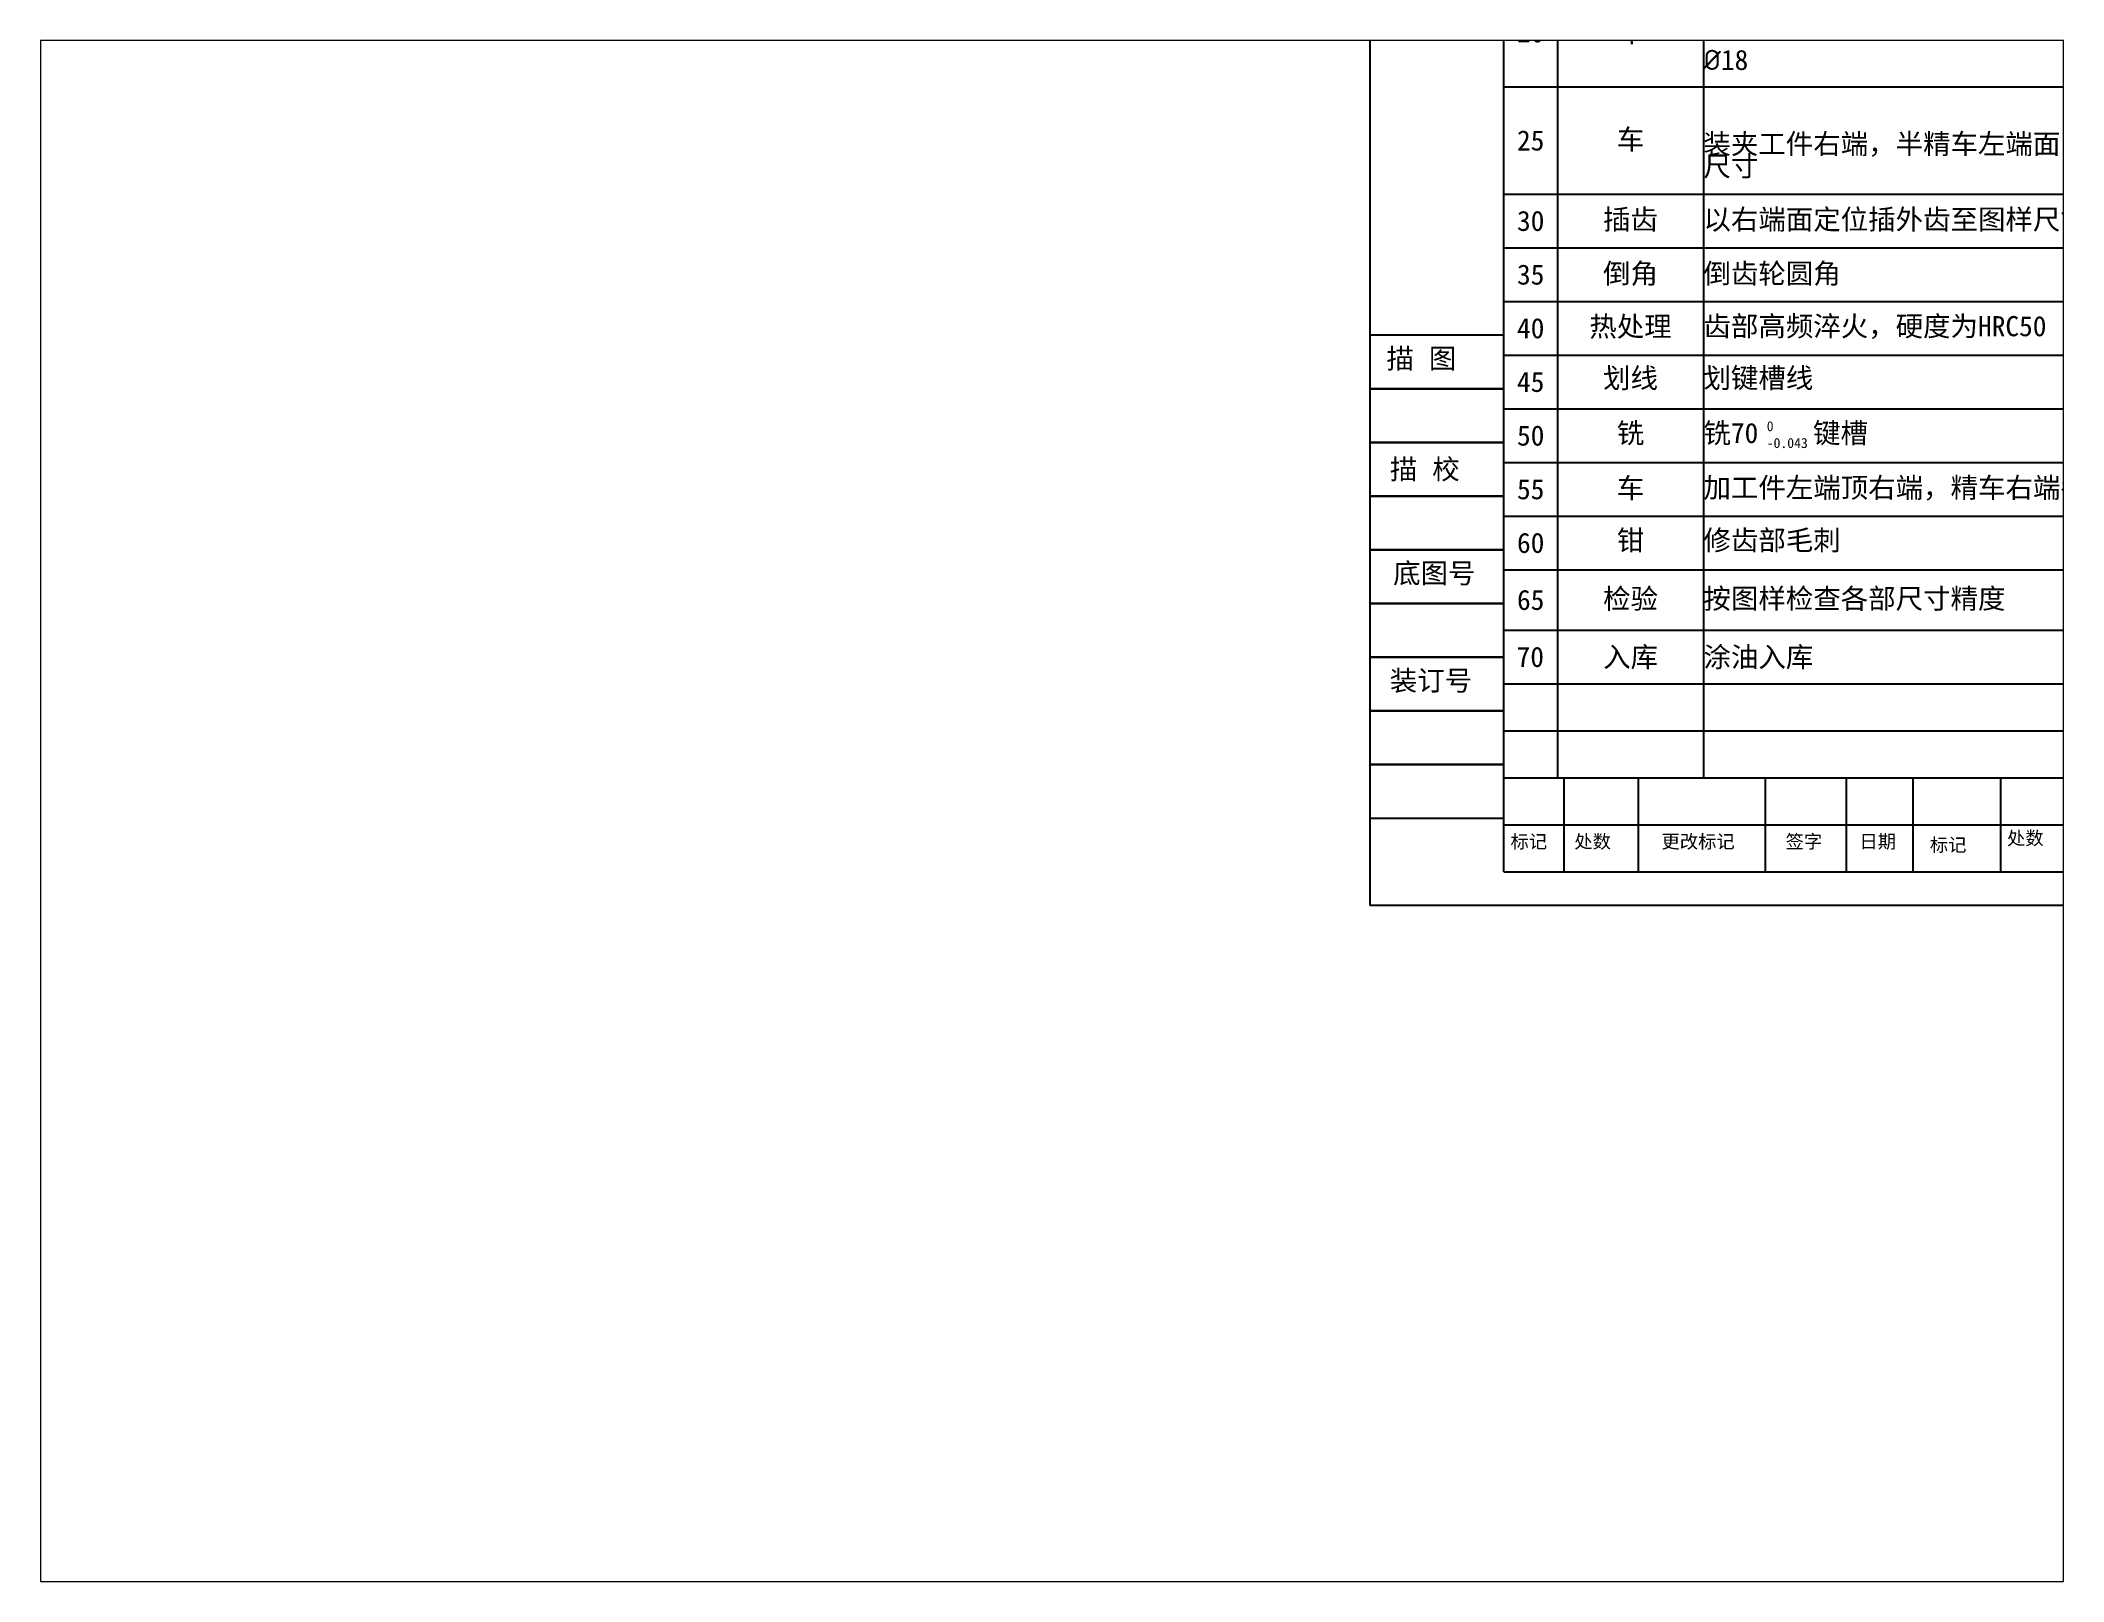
# Paper-space layout '布局2' of a CAD drawing. Header units: millimetres. Extents: x 27 to 240, y 20 to 183.
# The model-space entities are those that its viewports show. They can reach past a viewport. Long polylines and large blocks are cut down to what shows.
import ezdxf

# ---------------------------------------------------------------- set-up
doc = ezdxf.new("R2010")
doc.units = ezdxf.units.MM
doc.styles.get("Standard").update_dxf_attribs({"font": '', "height": 3})
doc.styles.get('Standard').set_extended_font_data('SimSun')

# ---------------------------------------------------------------- blocks, each defined once
blk = doc.blocks.new('A$C2FB85B58')
at = {"linetype": 'Continuous'}
blk.add_line((0, 0), (135, 0), dxfattribs=at)
blk = doc.blocks.new('A$C754D1747')
at = {"linetype": 'Continuous'}
blk.add_lwpolyline([(0, 0), (20, 0), (20, 8), (0, 8)], close=True, dxfattribs=at)

msp = doc.modelspace()

# ---------------------------------------------------------------- linework, layer by layer
at = {"linetype": 'Continuous'}
for p, q in [((20, 5), (20, 210)), ((28, 186), (28, 130)), ((28, 130), (28, 26)), ((20, 122), (290, 122)), ((20, 106), (290, 106)), ((20, 98), (290, 98)), ((20, 98), (290, 98)), ((20, 90), (290, 90)), ((20, 90), (290, 90)), ((20, 82), (290, 82)), ((20, 82), (290, 82)), ((20, 74), (290, 74)), ((20, 74), (290, 74)), ((20, 66), (290, 66)), ((20, 58), (290, 58)), ((20, 58), (290, 58)), ((20, 50), (290, 50)), ((20, 50), (290, 50)), ((20, 26), (290, 26)), ((20, 26), (290, 26)), ((20, 12), (155, 12)), ((20, 5), (290, 5))]:
    msp.add_line(p, q, dxfattribs=at)
for p, q in [((49.75, 186), (49.75, 130)), ((49.75, 130), (49.75, 26.22)), ((20, 41), (290, 41)), ((20, 33), (290, 33)), ((28, 26), (28, 19)), ((49.75, 26.22), (49.75, 19)), ((29, 5), (29, 19)), ((29, 19), (40, 19)), ((40, 19), (40, 5)), ((59, 5), (59, 19)), ((59, 19), (71, 19)), ((71, 19), (71, 5)), ((81, 5), (81, 19)), ((81, 19), (94, 19)), ((94, 19), (94, 5)), ((40, 5), (59, 5)), ((71, 5), (81, 5)), ((94, 5), (107, 5))]:
    msp.add_line(p, q)
msp.add_lwpolyline([(0, 0), (295, 0), (295, 215), (0, 215)], close=True, dxfattribs=at)
msp.add_lwpolyline([(20, 5), (20, 13)], dxfattribs=at)

# ---------------------------------------------------------------- block references
for name, p in [('A$C754D1747', (0, 77)), ('A$C754D1747', (0, 69)), ('A$C754D1747', (0, 61)), ('A$C754D1747', (0, 53)), ('A$C754D1747', (0, 45)), ('A$C754D1747', (0, 37)), ('A$C754D1747', (0, 29)), ('A$C754D1747', (0, 21)), ('A$C754D1747', (0, 13)), ('A$C2FB85B58', (20, 19))]:
    msp.add_blockref(name, p, dxfattribs=at)

# ---------------------------------------------------------------- texts
for s, insert, char_height, width, attachment_point in [('20', (24, 130.12), 3, 8, 5), ('{\\fKaiTi_GB2312|b0|i0|c134|p49;车}', (38.88, 130), 3, 21.752, 5), ('{\\fISOCPEUR|b0|i0|c0|p34;%%C}18', (49.75, 126), 3, 125.9583, 4), ('25', (24, 113.99), 3, 8, 5), ('{\\fKaiTi_GB2312|b0|i0|c134|p49;车}', (38.88, 114.01), 3, 21.752, 5), ('装夹工件右端，半精车左端面，保证尺寸25mm，半精车孔{\\fISOCPEUR|b0|i0|c0|p34;%%C}20至图样', (49.75, 113.29), 3, 125.9583, 4), ('尺寸', (49.75, 110.01), 3, 125.9583, 4), ('30', (24, 102), 3, 8, 5), ('{\\fKaiTi_GB2312|b0|i0|c134|p49;插齿}', (38.88, 102.07), 3, 21.752, 5), ('以右端面定位插外齿至图样尺寸', (49.75, 102.07), 3, 125.9583, 4), ('35', (24, 94), 3, 8, 5), ('{\\fKaiTi_GB2312|b0|i0|c134|p49;倒角}', (38.88, 94), 3, 21.752, 5), ('{\\fKaiTi_GB2312|b0|i0|c134|p49;倒齿轮圆角}', (49.75, 94), 3, 105.248, 4), ('40', (24, 86), 3, 8, 5), ('{\\fKaiTi_GB2312|b0|i0|c134|p49;热处理}', (38.88, 86.11), 3, 21.752, 5), ('{\\fKaiTi_GB2312|b0|i0|c134|p49;齿部高频淬火，硬度为}HRC50', (49.75, 86.11), 3, 125.9583, 4), ('45', (24, 78), 3, 8, 5), ('{\\fKaiTi_GB2312|b0|i0|c134|p49;划线}', (38.88, 78.44), 3, 21.752, 5), ('{\\fKaiTi_GB2312|b0|i0|c134|p49;划键槽线}', (49.75, 78.44), 3, 125.9583, 4), ('50', (24, 70), 3, 8, 5), ('{\\fKaiTi_GB2312|b0|i0|c134|p49;铣}', (38.88, 70.23), 3, 21.752, 5), ('铣{\\fKaiTi_GB2312|b0|i0|c134|p49;70    }键槽', (49.75, 70.23), 3, 62.3812, 4), ('0\\P-0.043', (59.18, 72.16), 1.5, 32.2862, 1), ('55', (24, 62), 3, 8, 5), ('{\\fKaiTi_GB2312|b0|i0|c134|p49;车}', (38.88, 62.04), 3, 21.752, 5), ('{\\fKaiTi_GB2312|b0|i0|c134|p49;加工件左端顶右端，精车右端各部至图样尺寸，孔口倒角}1.5X45%%D', (49.75, 62.04), 3, 125.9583, 4), ('60', (24, 54), 3, 8, 5), ('{\\fKaiTi_GB2312|b0|i0|c134|p49;钳}', (38.88, 54.26), 3, 21.752, 5), ('{\\fKaiTi_GB2312|b0|i0|c134|p49;修齿部毛刺}', (49.75, 54.26), 3, 91.0396, 4), ('65', (24, 45.5), 3, 8, 5), ('{\\fKaiTi_GB2312|b0|i0|c134|p49;检验}', (38.88, 45.55), 3, 21.752, 5), ('{\\fKaiTi_GB2312|b0|i0|c134|p49;按图样检查各部尺寸精度}', (49.75, 45.55), 3, 125.9583, 4), ('70', (23.94, 37), 3, 8.1132, 5), ('{\\fKaiTi_GB2312|b0|i0|c134|p49;入库}', (38.88, 36.84), 3, 21.752, 5), ('{\\fKaiTi_GB2312|b0|i0|c134|p49;涂油入库}', (49.75, 36.84), 3, 92.4992, 4)]:
    msp.add_mtext(s, dxfattribs=dict(insert=insert, char_height=char_height, width=width, attachment_point=attachment_point))
at = {"linetype": 'Continuous', "attachment_point": 1}
for s, insert, char_height, width in [('\\fￋￎￌ￥|b0|i0|c134|p2;描  图', (2.5, 83), 3, 17), ('\\fￋￎￌ￥|b0|i0|c134|p2;描  校', (3, 66.5), 3, 16.5), ('\\fￋￎￌ￥|b0|i0|c134|p2;底图号', (3.5, 51), 3, 17), ('\\fￋￎￌ￥|b0|i0|c134|p2;装订号', (3, 35), 3, 16.5), ('\\fￋￎￌ￥|b0|i0|c134|p2;标记', (21, 10.5), 2, 6), ('\\fￋￎￌ￥|b0|i0|c134|p2;处数', (30.5, 10.5), 2, 9), ('更改标记', (43.5, 10.5), 2, 17), ('\\fￋￎￌ￥|b0|i0|c134|p2;签字', (62, 10.5), 2, 10), ('\\fￋￎￌ￥|b0|i0|c134|p2;日期', (73, 10.5), 2, 8.5), ('\\fￋￎￌ￥|b0|i0|c134|p2;标记', (83.5, 10), 2, 9.5), ('\\fￋￎￌ￥|b0|i0|c134|p2;处数', (95, 11), 2, 10.5)]:
    msp.add_mtext(s, dxfattribs=dict(at, insert=insert, char_height=char_height, width=width))

psp = doc.layouts.new('布局2')

# ---------------------------------------------------------------- viewports
at = {"layer": '0'}
psp.add_viewport(center=(133.35, 101.6), size=(213.36, 162.56), view_center_point=(-47.35, 14.05), view_height=229.7446, dxfattribs=at)

doc.saveas('drawing.dxf')
